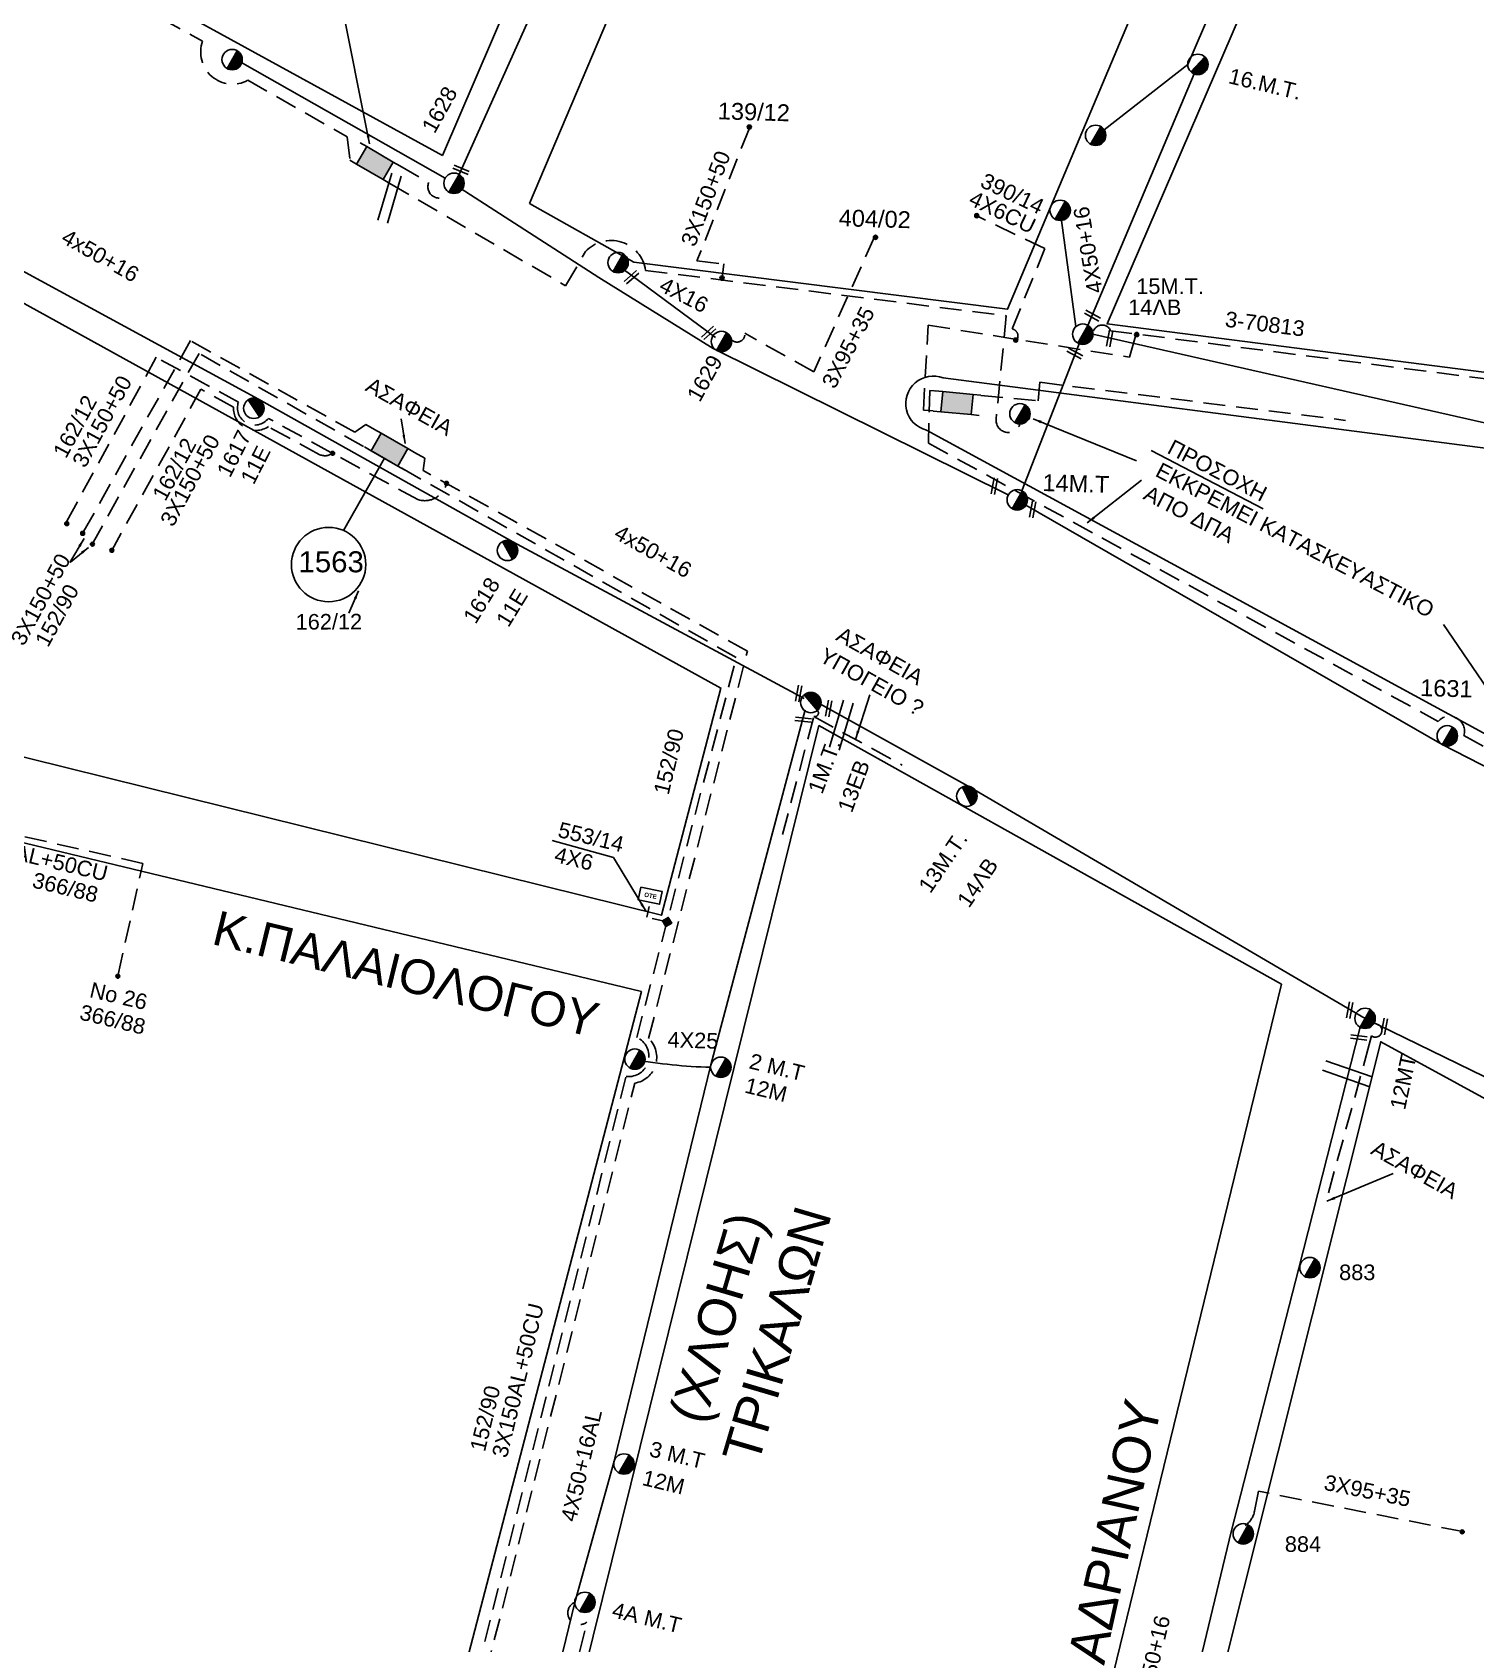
# Model space of a CAD drawing. Header units: millimetres. Extents: x 3156 to 5307, y 1191 to 2273.
# Drawn here: x 4350 to 4517, y 1353.1 to 1539.6 of the extents above; entities that cross this region are included whole.
import ezdxf

# ---------------------------------------------------------------- set-up
doc = ezdxf.new("R2010")
doc.units = ezdxf.units.MM
doc.linetypes.add('DASHED', pattern=[19.05, 12.7, -6.35])
for name, color, linetype in [('Link Box 4 Διευθύνσεων', 7, 'Continuous'), ('Pillar OTE', 7, 'Continuous'), ('Άγνωστα', 7, 'Continuous'), ('Γυμνά εναέρια ΧΤ (3Φ)   3x50+35CU', 7, 'Continuous'), ('Γυμνά εναέρια ΧΤ και ΦΟΠ (3Φ)   4x50+16AL', 7, 'Continuous'), ('Εναέρια παροχή ΧΤ 4x16', 7, 'SYN_LINE'), ('Εναέρια παροχή ΧΤ 4x25', 7, 'SYN_LINE'), ('Επιγραφές - Σχήματα', 7, 'Continuous'), ('Καλώδια ΧΤ   3x150+50CU', 7, 'DASHED'), ('Καλώδια ΧΤ   3x150AL+50CU', 7, 'DASHED'), ('Καλώδια ΧΤ   3x150AL+50XLPE', 7, 'DASHED'), ('Καλώδια ΧΤ   3x95+35 CU', 7, 'DASHED'), ('Καλώδια ΧΤ   3x95+35 XLPE', 7, 'DASHED'), ('Μηχανική τομή', 7, 'Continuous'), ('Στύλος ΦΜ', 7, 'Continuous'), ('Στύλος ΦΜ @ 1', 7, 'Continuous'), ('Συνδέσεις', 7, 'Continuous'), ('Συνεστραμμένα ΧΤ   3x70+54.6+25 AL', 7, 'SYN_LINE'), ('Τομή', 7, 'Continuous'), ('Υπόβαθρο ΔΕΗ', 7, 'Continuous'), ('Υπόγεια καλώδια Παροχών ΧΤ   .075', 7, 'DASHED'), ('Υπόγεια καλώδια Παροχών ΧΤ   4x25', 7, 'DASHED'), ('Υπόγεια καλώδια Παροχών ΧΤ   4x6', 7, 'DASHED')]:
    doc.layers.add(name, color=color, linetype=linetype)
doc.styles.add('arial', font='arial.ttf')
doc.styles.get("Standard").update_dxf_attribs({"font": 'arial.ttf'})
doc.linetypes.add('SYN_LINE', pattern='A,0.5,-0.0001,["/\\/\\/\\/",Standard,S=0.1,R=0,X=0,Y=-0.05],-0.25', length=0.7501)
doc.dimstyles.new('ISO-25', dxfattribs={"dimtxt": 2.5, "dimasz": 2.5, "dimexe": 1.25, "dimexo": 0.625, "dimtad": 1, "dimtxsty": 'Standard', "dimcen": 2.5, "dimadec": 0, "dimazin": 0, "dimtfac": 1, "dimtmove": 0, "dimatfit": 3, "dimfxl": 1, "dimarcsym": 0})

# ---------------------------------------------------------------- blocks, each defined once
blk = doc.blocks.new('ΥΠΑΡΧΩΝ ΤΣΙΜΕΝΤΕΝΙΟΣ ΣΤΥΛΟΣ')
at = {"layer": 'Στύλος ΦΜ'}
blk.add_hatch(color=7, dxfattribs=at).paths.add_polyline_path([(-1.29, -2.28, 0.574793), (2.62, 0, 0.268822), (1.3, 2.27)])
at = {"layer": 'Στύλος ΦΜ', "color": 7}
blk.add_line((-1.29, -2.28), (1.3, 2.27), dxfattribs=at)
blk.add_circle((0, 0), 2.62, dxfattribs=at)
at = {"layer": 'Στύλος ΦΜ', "flags": 4}
for tag, p in [('ΑΡΙΘΜΟΣ', (-4.68, 8.05)), ('ΤΥΠΟΣ', (-4.91, 3.03))]:
    blk.add_attdef(tag, p, '', height=4, dxfattribs=at)
blk = doc.blocks.new('LINK BOX 4 ΑΝΑΧΩΡΗΣΕΩΝ')
at = {"layer": 'Link Box 4 Διευθύνσεων', "ltscale": 40}
blk.add_hatch(color=256, dxfattribs=at).paths.add_polyline_path([(-3.54, 0), (-3.54, -4.67), (3.54, -4.67), (3.54, 0)])
for p, q in [((-3.54, 0), (-5.33, 0)), ((5.33, 0), (3.54, 0)), ((-3.54, -4.67), (-5.33, -4.67)), ((5.33, -4.67), (3.54, -4.67))]:
    blk.add_line(p, q, dxfattribs=at)
blk.add_lwpolyline([(-3.54, -4.67), (-3.54, 0), (3.54, 0), (3.54, -4.67)], close=True, dxfattribs=at)
blk = doc.blocks.new('ΜΗΧΑΝΙΚΗ ΤΟΜΗ')
at = {"layer": 'Μηχανική τομή', "ltscale": 40}
for p, q in [((-1.89, 0.78), (1.89, 0.78)), ((1.89, 0), (-1.89, 0))]:
    blk.add_line(p, q, dxfattribs=at)
blk = doc.blocks.new('ΤΟΜΗ')
at = {"layer": 'Τομή', "ltscale": 40}
for p, q in [((-5.68, 0), (5.68, 0)), ((5.68, -2.33), (-5.68, -2.33))]:
    blk.add_line(p, q, dxfattribs=at)
blk = doc.blocks.new('_ΣΥΝΔΕΣΗ')
at = {"layer": 'Συνδέσεις', "linetype": 'SYN_LINE', "ltscale": 40}
blk.add_hatch(color=256, dxfattribs=at).paths.add_polyline_path([(0.5, -0.01, 1), (-0.5, -0.01, 1)])
at = {"layer": 'Συνδέσεις'}
blk.add_circle((0, -0.01), 0.5, dxfattribs=at)
blk = doc.blocks.new('TSONTA XT1')
at = {"ltscale": 40}
h = blk.add_hatch(color=256, dxfattribs=at)
h.dxf.hatch_style = 1
h.paths.add_polyline_path([(595.96, 2487.66), (597.07, 2488.77), (595.96, 2489.87), (594.85, 2488.77)])
blk.add_lwpolyline([(594.85, 2488.77), (595.96, 2489.87), (597.07, 2488.77), (595.96, 2487.66)], close=True, dxfattribs=at)
blk = doc.blocks.new('PILLAR ΟΤΕ')
at = {"layer": 'Pillar OTE', "ltscale": 40}
blk.add_lwpolyline([(-3.31, 2.02), (3.39, 2.02), (3.39, -1.99), (-3.31, -1.99)], close=True, dxfattribs=at)
at = {"layer": 'Pillar OTE', "insert": (-1.81, 0.71), "char_height": 1.3575, "width": 109.961, "attachment_point": 1}
blk.add_mtext('{\\fArial|b1|i0|c161|p34;OTE}', dxfattribs=at)

msp = doc.modelspace()

# ---------------------------------------------------------------- linework, layer by layer
at = {"layer": 'Άγνωστα', "color": 2}
for points in [[(4397.81, 1522.73), (4374.34, 1536.01), (4374.34, 1536.01)], [(4399.53, 1521.57), (4415.57, 1511.23), (4428.79, 1502.99), (4462.92, 1486.05)], [(4464.49, 1486.54), (4471.11, 1503.56)]]:
    msp.add_lwpolyline(points, dxfattribs=at)
at = {"layer": 'Άγνωστα', "color": 62}
for points in [[(4472.12, 1505.68), (4484.41, 1534.79)], [(4470.75, 1505.54), (4469.09, 1517.83)], [(4472.71, 1504.66), (4526.18, 1492.56)]]:
    msp.add_lwpolyline(points, dxfattribs=at)
at = {"layer": 'Άγνωστα', "color": 2, "linetype": 'DASHED', "ltscale": 0.2}
msp.add_lwpolyline([(4454.24, 1495.77), (4453.11, 1495.87), (4453.67, 1505.7), (4476.93, 1501.99), (4477.72, 1504.63)], dxfattribs=at)
at = {"layer": 'Άγνωστα', "color": 151}
msp.add_lwpolyline([(4464.95, 1484.86), (4513.12, 1457.16), (4542.64, 1442), (4572.29, 1432.75), (4595.34, 1425.03), (4620.63, 1419.47), (4651.9, 1414.96), (4688.16, 1411.58)], dxfattribs=at)
at = {"layer": 'Άγνωστα', "color": 1}
msp.add_lwpolyline([(4441.2, 1461.85), (4458.54, 1452.19), (4504.19, 1425.49), (4533.3, 1411.29), (4580.67, 1398.8), (4625.28, 1388.42), (4690.06, 1381.18), (4745.65, 1373.59)], dxfattribs=at)
at = {"layer": 'Άγνωστα', "color": 133}
msp.add_lwpolyline([(4472.22, 1295.98), (4477.15, 1319.26), (4483.46, 1344.22), (4488.72, 1366.07), (4496.54, 1396.58), (4503.61, 1424.47)], dxfattribs=at)
at = {"layer": 'Γυμνά εναέρια ΧΤ και ΦΟΠ (3Φ)   4x50+16AL', "color": 27}
msp.add_lwpolyline([(4311.55, 1532.04), (4345.27, 1513.97), (4376.22, 1497.12), (4405.62, 1480.64), (4439.31, 1462.5)], dxfattribs=at)
at = {"layer": 'Γυμνά εναέρια ΧΤ και ΦΟΠ (3Φ)   4x50+16AL', "color": 27, "ltscale": 40}
msp.add_lwpolyline([(4395.61, 1301.44), (4395.61, 1301.44), (4401.11, 1309.56), (4408.26, 1339.17), (4412.78, 1357.91), (4417.35, 1374.24), (4428.54, 1420.11), (4439.45, 1461.18)], dxfattribs=at)
at = {"layer": 'Εναέρια παροχή ΧΤ 4x16', "ltscale": 10}
msp.add_lwpolyline([(4418.4, 1512.19), (4429.08, 1504.26)], dxfattribs=at)
at = {"layer": 'Επιγραφές - Σχήματα', "linetype": 'Continuous', "ltscale": 0.2}
msp.add_circle((4384.32, 1478), 4.3, dxfattribs=at)
at = {"layer": 'Καλώδια ΧΤ   3x150+50CU', "color": 1, "linetype": 'Continuous', "ltscale": 0.2}
msp.add_line((4479.45, 1491.18), (4492.41, 1484.44), dxfattribs=at)
at = {"layer": 'Καλώδια ΧΤ   3x150+50CU', "color": 133, "ltscale": 0.2}
for points in [[(4291.89, 1581.49, -0.409186), (4293.65, 1579.63), (4324.68, 1562.45), (4323.56, 1560.44), (4345.91, 1548.07, 0.500186), (4351.58, 1548.55), (4369.75, 1538.56, 0.692727), (4374.98, 1534.04), (4386.48, 1527.5), (4386.78, 1524.79)], [(4392.56, 1524.13), (4395.89, 1522.19, 0.945168), (4398.24, 1521.1)]]:
    msp.add_lwpolyline(points, format="xyb", dxfattribs=at)
at = {"layer": 'Καλώδια ΧΤ   3x150+50CU', "color": 2, "ltscale": 0.2}
for points in [[(4432.98, 1528.51), (4426.92, 1513.13), (4430.04, 1512.79), (4429.82, 1511.14)], [(4551.57, 1494.49), (4526, 1497.55), (4526.36, 1498.43), (4474.76, 1505.06)]]:
    msp.add_lwpolyline(points, dxfattribs=at)
msp.add_lwpolyline([(4391.39, 1522.11), (4411.73, 1510.26), (4414.03, 1514.21, -0.633547), (4420.97, 1512.04), (4462.69, 1506.79), (4461.53, 1494.88)], format="xyb", dxfattribs=at)
at = {"layer": 'Καλώδια ΧΤ   3x150+50CU', "ltscale": 0.2}
msp.add_lwpolyline([(4454.91, 1498.05), (4453.85, 1498.16), (4453.7, 1492.03), (4512.65, 1459.85, -0.80658), (4515.63, 1458.22), (4543.64, 1442.94), (4569.11, 1435.46, -0.895539), (4573.42, 1434.27)], format="xyb", dxfattribs=at)
for points in [[(4459.77, 1497.58), (4466.39, 1496.95), (4466.59, 1499.09), (4501.94, 1494.68)], [(4504.67, 1422.46), (4504.95, 1423.45)], [(4504.67, 1422.46), (4499.86, 1404.94)]]:
    msp.add_lwpolyline(points, dxfattribs=at)
at = {"layer": 'Καλώδια ΧΤ   3x150+50CU', "color": 27, "ltscale": 0.2}
msp.add_lwpolyline([(4429, 1344.05), (4412.46, 1348.43), (4414.18, 1355.62, -1.13187), (4412.78, 1357.91, 1.598846)], format="xyb", dxfattribs=at)
at = {"layer": 'Καλώδια ΧΤ   3x150+50CU', "color": 2, "ltscale": 0.2}
for centre, radius, start, end in [((4473.78, 1504.66), 1.06, 21.9351, 180.1815), ((4462.93, 1494.69), 1.41, 172.1189, 342.8128)]:
    msp.add_arc(centre, radius, start, end, dxfattribs=at)
at = {"layer": 'Καλώδια ΧΤ   3x150+50CU', "ltscale": 0.2}
msp.add_arc((4505.38, 1424.08), 0.765, 235.3796, 107.5749, dxfattribs=at)
at = {"layer": 'Καλώδια ΧΤ   3x150AL+50CU', "color": 85, "linetype": 'DASHED', "ltscale": 0.2}
for points in [[(4397.97, 1487.38, -0.436065), (4394.62, 1485.52), (4377.35, 1494.92, -0.853264), (4373.89, 1496.8), (4364.38, 1501.98), (4354.04, 1483.01)], [(4384.78, 1490.88, -0.276612), (4383.22, 1490.75), (4377.36, 1493.96, -0.61096), (4373.31, 1496.23), (4369.55, 1498.3), (4359.25, 1479.64)]]:
    msp.add_lwpolyline(points, format="xyb", dxfattribs=at)
at = {"layer": 'Καλώδια ΧΤ   3x150AL+50CU', "linetype": 'Continuous', "ltscale": 0.2}
msp.add_lwpolyline([(4386.04, 1481.94), (4390.77, 1490.31)], dxfattribs=at)
at = {"layer": 'Καλώδια ΧΤ   3x150AL+50CU', "linetype": 'DASHED', "ltscale": 0.2}
msp.add_lwpolyline([(4436.81, 1446.75), (4440.43, 1460.42), (4450.64, 1454.8)], dxfattribs=at)
msp.add_arc((4440.54, 1460.83), 0.43, 256.464, 42.9988, dxfattribs=at)
at = {"layer": 'Καλώδια ΧΤ   3x150AL+50XLPE', "color": 85, "ltscale": 0.2}
msp.add_lwpolyline([(4389.64, 1493.63), (4388.61, 1494.22), (4387.35, 1493.31), (4368.35, 1503.91), (4355.87, 1481.61)], dxfattribs=at)
at = {"layer": 'Καλώδια ΧΤ   3x150AL+50XLPE', "color": 2, "ltscale": 0.2}
msp.add_lwpolyline([(4391.53, 1298.41, -0.553801), (4392.39, 1301.92), (4398.42, 1310.42), (4398.42, 1310.42), (4401.72, 1324.76), (4395.38, 1327.18), (4397.54, 1336.66, 0.591349), (4399.62, 1342.28), (4418.73, 1418.76, 0.858854), (4419.95, 1423.28), (4431.46, 1467.24), (4369.33, 1502.44), (4357.07, 1480.54)], format="xyb", dxfattribs=at)
at = {"layer": 'Καλώδια ΧΤ   3x150AL+50XLPE', "color": 85, "ltscale": 0.2}
msp.add_lwpolyline([(4393.33, 1301.09), (4399.61, 1310.11), (4403.18, 1325.65), (4396.75, 1328.2), (4398.42, 1335.35, 0.49654), (4400.69, 1342.47), (4419.72, 1417.99, 0.622732), (4421.33, 1423.16), (4432.75, 1467.97), (4395.27, 1488.89), (4395.44, 1490.31), (4394.26, 1490.98)], format="xyb", dxfattribs=at)
at = {"layer": 'Καλώδια ΧΤ   3x150AL+50XLPE', "color": 133, "ltscale": 0.2}
msp.add_lwpolyline([(4359.98, 1430.56), (4362.83, 1443.42), (4340.92, 1448.36, -0.643983), (4337.42, 1448.59, 1.170853)], format="xyb", dxfattribs=at)
at = {"layer": 'Καλώδια ΧΤ   3x95+35 CU', "linetype": 'DASHED', "ltscale": 0.2}
msp.add_lwpolyline([(4447.45, 1515.94), (4440.44, 1500.29), (4432.46, 1504.76, -0.938028), (4430.67, 1504.43, 0.083108)], format="xyb", dxfattribs=at)
at = {"layer": 'Καλώδια ΧΤ   3x95+35 CU', "color": 133, "ltscale": 0.2}
msp.add_lwpolyline([(4515.51, 1366.09), (4491.87, 1370.77), (4491.41, 1368.46, -0.189743), (4490.34, 1366.8, -5.624483)], format="xyb", dxfattribs=at)
at = {"layer": 'Συνεστραμμένα ΧΤ   3x70+54.6+25 AL', "color": 133, "ltscale": 20}
msp.add_lwpolyline([(4466.15, 1670.23), (4460.57, 1666.18), (4459.23, 1663.73), (4446.16, 1630.51), (4431.91, 1597.79), (4416.22, 1560.63), (4399.41, 1523.15)], dxfattribs=at)
at = {"layer": 'Συνεστραμμένα ΧΤ   3x70+54.6+25 AL', "color": 62, "ltscale": 15}
msp.add_lwpolyline([(4474.03, 1528.3), (4483.69, 1535.88), (4496.26, 1565.07), (4513.45, 1601.56)], dxfattribs=at)
at = {"layer": 'Υπόβαθρο ΔΕΗ'}
for points in [[(4397.48, 1525.32), (4358.15, 1546.94), (4416.27, 1688.15), (4458.4, 1667.16), (4397.48, 1525.32)], [(4407.54, 1519.78), (4468.25, 1662.77), (4517.76, 1637.98), (4462.85, 1507.55), (4419.61, 1513), (4407.54, 1519.78)], [(4557.25, 1580.19), (4512.68, 1594.85), (4474.36, 1505.84), (4526.64, 1499.13), (4557.25, 1580.19)], [(4133.98, 1509.05), (4183.08, 1590.17), (4235.17, 1571.14), (4429.69, 1463.71), (4422.81, 1437.41), (4133.98, 1509.05)], [(4494.53, 1429.45), (4441.02, 1459.37), (4404.05, 1310.09), (4462.65, 1298.69), (4494.53, 1429.45)], [(4319.39, 1452.95), (4420.5, 1428.61), (4394.13, 1327.49), (4387.77, 1325.69), (4329.28, 1361.76), (4304.24, 1383.89), (4319.39, 1452.95)], [(4417.25, 1444.09), (4410.17, 1446.06)], [(4569.44, 1398.45), (4532.5, 1408.3), (4506, 1422.79), (4474.29, 1296.08), (4551.07, 1280.82), (4569.44, 1398.45)]]:
    msp.add_lwpolyline(points, dxfattribs=at)
msp.add_lwpolyline([(4453.45, 1493.55), (4544.29, 1444.13), (4617.51, 1422.63), (4800.19, 1399.34), (4807.37, 1459.28), (4803.88, 1459.28), (4808.53, 1498.17), (4750.58, 1492.2), (4709.2, 1485.25), (4622.98, 1477.86), (4455.39, 1499.59, 1.059957), (4453.45, 1493.55, 888.087625)], format="xyb", dxfattribs=at)
at = {"layer": 'Υπόγεια καλώδια Παροχών ΧΤ   4x25', "color": 27, "linetype": 'SYN_LINE', "ltscale": 8}
msp.add_lwpolyline([(4419.62, 1420.73, 0.037976), (4428.5, 1419.83, 0.67051)], format="xyb", dxfattribs=at)
at = {"layer": 'Υπόγεια καλώδια Παροχών ΧΤ   4x6', "color": 2, "linetype": 'DASHED', "ltscale": 0.2}
msp.add_lwpolyline([(4463.97, 1504.06, 0.474708), (4463.37, 1505.28), (4467.16, 1514.56), (4459.43, 1518.27)], format="xyb", dxfattribs=at)
at = {"layer": 'Υπόγεια καλώδια Παροχών ΧΤ   4x6', "color": 2, "linetype": 'DASHED', "ltscale": 0.1}
msp.add_lwpolyline([(4422.98, 1436.76), (4421.11, 1437.2), (4421.51, 1438.93)], dxfattribs=at)

# ---------------------------------------------------------------- block references
at = {"layer": 'Link Box 4 Διευθύνσεων'}
for p, xscale, yscale, zscale, rotation in [((4390.26, 1525.47), 0.5000000000003564, 0.5000000000003564, 0.5000000000003564, 329.7796938286647), ((4457.11, 1497.84), 0.5000000000003562, 0.5000000000003562, 0.5000000000003562, 354.5427114530404), ((4391.95, 1492.31), 0.5000000000003563, 0.5000000000003563, 0.5000000000003563, 330.1996461755081)]:
    msp.add_blockref('LINK BOX 4 ΑΝΑΧΩΡΗΣΕΩΝ', p, dxfattribs=dict(at, xscale=xscale, yscale=yscale, zscale=zscale, rotation=rotation))
at = {"layer": 'Pillar OTE', "xscale": 0.375, "yscale": 0.375, "zscale": 0.375, "rotation": 348.5788571848145}
msp.add_blockref('PILLAR ΟΤΕ', (4421.5, 1439.68), dxfattribs=at)
at = {"layer": 'Μηχανική τομή'}
for p, xscale, yscale, zscale, rotation in [((4399.57, 1523.5), 0.4999999999988016, 0.4999999999988016, 0.4999999999988016, 337.1244122547495), ((4419.48, 1511.1), 0.4999999999988016, 0.4999999999988016, 0.4999999999988016, 42.04792948008152), ((4472.56, 1506.63), 0.4999999999987351, 0.4999999999987351, 0.4999999999987351, 331.8075466823266), ((4428.4, 1504.66), 0.4999999999988016, 0.4999999999988016, 0.4999999999988016, 42.04792948008152), ((4474.47, 1504.21), 0.4999999999988615, 0.4999999999988615, 0.4999999999988615, 259.1282047850968), ((4470.54, 1502.25), 0.4999999999987351, 0.4999999999987351, 0.4999999999987351, 331.8075466823266), ((4461.12, 1487.1), 0.4999999999988615, 0.4999999999988615, 0.4999999999988615, 259.1282047850968), ((4465.55, 1484.42), 0.4999999999988615, 0.4999999999988615, 0.4999999999988615, 259.1282047850968), ((4438.48, 1463.12), 0.4999999999988615, 0.4999999999988615, 0.4999999999988615, 259.1282047850968), ((4441.97, 1461.38), 0.4999999999988615, 0.4999999999988615, 0.4999999999988615, 259.1282047850968), ((4439.24, 1460.25), 0.4999999999988614, 0.4999999999988614, 0.4999999999988614, 173.668662296793), ((4502.22, 1426.46), 0.4999999999988615, 0.4999999999988615, 0.4999999999988615, 259.1282047850968), ((4506.23, 1424.57), 0.4999999999988615, 0.4999999999988615, 0.4999999999988615, 259.1282047850968), ((4503.5, 1423.47), 0.4999999999988612, 0.4999999999988612, 0.4999999999988612, 173.668662296793)]:
    msp.add_blockref('ΜΗΧΑΝΙΚΗ ΤΟΜΗ', p, dxfattribs=dict(at, xscale=xscale, yscale=yscale, zscale=zscale, rotation=rotation))
at = {"layer": 'Στύλος ΦΜ @ 1', "ltscale": 40, "xscale": 0.4499999999998181, "yscale": 0.4499999999998181, "zscale": 0.4499999999998181}
for p in [(4373.16, 1536.43), (4473.03, 1527.67), (4398.82, 1522.12), (4468.93, 1518.99), (4417.8, 1512.94), (4429.75, 1503.81), (4464.28, 1495.45), (4463.96, 1485.49), (4513.7, 1458.18), (4504.19, 1425.49), (4419.74, 1420.77), (4429.68, 1419.83), (4418.48, 1373.92), (4413.96, 1357.91)]:
    msp.add_blockref('ΥΠΑΡΧΩΝ ΤΣΙΜΕΝΤΕΝΙΟΣ ΣΤΥΛΟΣ', p, dxfattribs=at)
at = {"layer": 'Στύλος ΦΜ @ 1', "ltscale": 40}
ref = msp.add_blockref('ΥΠΑΡΧΩΝ ΤΣΙΜΕΝΤΕΝΙΟΣ ΣΤΥΛΟΣ', (4484.86, 1535.88), dxfattribs=dict(at, xscale=0.4499999999996893, yscale=0.4499999999996893, zscale=0.4499999999996893, rotation=346.6622795366811))
ref.add_attrib('ΤΥΠΟΣ', '16.M.T.', (4488.28, 1533.72), dxfattribs={"layer": '', "height": 1.8, "rotation": 346.6623, "flags": 4})
ref = msp.add_blockref('ΥΠΑΡΧΩΝ ΤΣΙΜΕΝΤΕΝΙΟΣ ΣΤΥΛΟΣ', (4471.54, 1504.66), dxfattribs=dict(at, xscale=0.4499999999998181, yscale=0.4499999999998181, zscale=0.4499999999998181))
ref.add_attrib('ΤΥΠΟΣ', '15M.T.', (4477.73, 1509.31), dxfattribs={"layer": '', "height": 1.8, "flags": 4})
ref.add_attrib('ΑΡΙΘΜΟΣ', '14ΛB', (4476.79, 1506.87), dxfattribs={"layer": '', "height": 1.8, "flags": 4})
ref = msp.add_blockref('ΥΠΑΡΧΩΝ ΤΣΙΜΕΝΤΕΝΙΟΣ ΣΤΥΛΟΣ', (4375.67, 1496.08), dxfattribs=dict(at, xscale=0.4499999999998039, yscale=0.4499999999998039, zscale=0.4499999999998039, rotation=63.09400109553253))
ref.add_attrib('ΤΥΠΟΣ', '1617', (4372.91, 1487.95), dxfattribs={"layer": '', "height": 1.8, "rotation": 63.094, "flags": 4})
ref.add_attrib('ΑΡΙΘΜΟΣ', '11E', (4375.65, 1487.14), dxfattribs={"layer": '', "height": 1.8, "rotation": 63.094, "flags": 4})
ref = msp.add_blockref('ΥΠΑΡΧΩΝ ΤΣΙΜΕΝΤΕΝΙΟΣ ΣΤΥΛΟΣ', (4405.01, 1479.63), dxfattribs=dict(at, xscale=0.4499999999998862, yscale=0.4499999999998862, zscale=0.4499999999998862, rotation=58.63153964625258))
ref.add_attrib('ΤΥΠΟΣ', '1618', (4401.32, 1471.01), dxfattribs={"layer": '', "height": 1.8, "rotation": 58.6315, "flags": 4})
ref.add_attrib('ΑΡΙΘΜΟΣ', '11E', (4405.12, 1470.63), dxfattribs={"layer": '', "height": 1.8, "rotation": 58.6315, "flags": 4})
ref = msp.add_blockref('ΥΠΑΡΧΩΝ ΤΣΙΜΕΝΤΕΝΙΟΣ ΣΤΥΛΟΣ', (4440.09, 1462.03), dxfattribs=dict(at, xscale=0.4499999999995749, yscale=0.4499999999995749, zscale=0.4499999999995749, rotation=69.78930819831908))
ref.add_attrib('ΤΥΠΟΣ', '1M.T.', (4441.4, 1451.33), dxfattribs={"layer": '', "height": 1.8, "rotation": 69.7893, "flags": 4})
ref.add_attrib('ΑΡΙΘΜΟΣ', '13EB', (4444.83, 1449.17), dxfattribs={"layer": '', "height": 1.8, "rotation": 69.7893, "flags": 4})
ref = msp.add_blockref('ΥΠΑΡΧΩΝ ΤΣΙΜΕΝΤΕΝΙΟΣ ΣΤΥΛΟΣ', (4458.13, 1451.2), dxfattribs=dict(at, xscale=0.4499999999999499, yscale=0.4499999999999499, zscale=0.4499999999999499, rotation=55.66316333095936))
ref.add_attrib('ΤΥΠΟΣ', '13M.T.', (4453.91, 1439.84), dxfattribs={"layer": '', "height": 1.8, "rotation": 55.6632, "flags": 4})
ref.add_attrib('ΑΡΙΘΜΟΣ', '14ΛB', (4458.38, 1438.16), dxfattribs={"layer": '', "height": 1.8, "rotation": 55.6632, "flags": 4})
ref = msp.add_blockref('ΥΠΑΡΧΩΝ ΤΣΙΜΕΝΤΕΝΙΟΣ ΣΤΥΛΟΣ', (4497.81, 1396.64), dxfattribs=dict(at, xscale=0.4499999999998181, yscale=0.4499999999998181, zscale=0.4499999999998181))
ref.add_attrib('ΤΥΠΟΣ', '883', (4501.19, 1395.2), dxfattribs={"layer": '', "height": 1.8, "flags": 4})
ref = msp.add_blockref('ΥΠΑΡΧΩΝ ΤΣΙΜΕΝΤΕΝΙΟΣ ΣΤΥΛΟΣ', (4490.1, 1365.84), dxfattribs=dict(at, xscale=0.4499999999998181, yscale=0.4499999999998181, zscale=0.4499999999998181))
ref.add_attrib('ΤΥΠΟΣ', '884', (4494.91, 1363.75), dxfattribs={"layer": '', "height": 1.8, "flags": 4})
at = {"layer": 'Συνδέσεις'}
for p, xscale, yscale, zscale in [((4432.97, 1528.63), 0.4777242751394019, 0.4777242751394019, 0.4777242751394019), ((4459.28, 1518.37), 0.4777242751394019, 0.4777242751394019, 0.4777242751394019), ((4447.57, 1515.87), 0.4777242751394019, 0.4777242751394019, 0.4777242751394019), ((4429.82, 1511.15), 0.4777242751394019, 0.4777242751394019, 0.4777242751394019), ((4463.79, 1503.98), 0.4777242751394019, 0.4777242751394019, 0.4777242751394019), ((4477.78, 1504.62), 0.4777242751394019, 0.4777242751394019, 0.4777242751394019), ((4384.78, 1490.88), 0.4499999999998181, 0.4499999999998181, 0.4499999999998181), ((4397.95, 1487.4), 0.4499999999998181, 0.4499999999998181, 0.4499999999998181), ((4354.03, 1482.74), 0.4499999999998181, 0.4499999999998181, 0.4499999999998181), ((4355.87, 1481.62), 0.4499999999998181, 0.4499999999998181, 0.4499999999998181), ((4357, 1480.36), 0.4499999999998181, 0.4499999999998181, 0.4499999999998181), ((4359.25, 1479.65), 0.4499999999998181, 0.4499999999998181, 0.4499999999998181), ((4359.94, 1430.36), 0.4499999999998181, 0.4499999999998181, 0.4499999999998181), ((4515.43, 1366.07), 0.4499999999998181, 0.4499999999998181, 0.4499999999998181)]:
    msp.add_blockref('_ΣΥΝΔΕΣΗ', p, dxfattribs=dict(at, xscale=xscale, yscale=yscale, zscale=zscale))
at = {"layer": 'Συνδέσεις', "xscale": 0.4974950605943765, "yscale": 0.4974950605943765, "zscale": 0.4974950605943765, "rotation": 346.3652226252611}
msp.add_blockref('TSONTA XT1', (3843.46, 303.27), dxfattribs=at)
at = {"layer": 'Τομή'}
for p, xscale, yscale, zscale, rotation in [((4391.92, 1520.24), 0.4999999999996897, 0.4999999999996897, 0.4999999999996897, 253.467333476525), ((4444.18, 1459.25), 0.4999999999996897, 0.4999999999996897, 0.4999999999996897, 253.467333476525), ((4501.96, 1418.55), 0.4999999999997558, 0.4999999999997558, 0.4999999999997558, 160.807064988466)]:
    msp.add_blockref('ΤΟΜΗ', p, dxfattribs=dict(at, xscale=xscale, yscale=yscale, zscale=zscale, rotation=rotation))

# ---------------------------------------------------------------- texts
at = {"ltscale": 40, "char_height": 1.8, "width": 43.5158, "attachment_point": 1, "style": 'arial'}
for s, insert, rotation in [('{\\H1.083x;139/12}', (4429.37, 1531.48), 358.3174), ('{\\H1.083x;404/02}', (4443.35, 1519.11), 358.3174), ('3-70813', (4488.15, 1507.32), 352.8089), ('{\\H1.083x;14Μ.Τ}', (4466.91, 1488.46), 358.3174), ('{\\H1.083x;1631}', (4510.6, 1464.74), 358.3174)]:
    msp.add_mtext(s, dxfattribs=dict(at, insert=insert, rotation=rotation))
at = {"layer": 'Άγνωστα', "ltscale": 40, "char_height": 1.8, "attachment_point": 1, "style": 'arial'}
for s, insert, width, rotation in [('1628', (4395, 1528.64), 43.5158, 60.9876), ('3X150+50', (4425, 1515.31), 43.5158, 68.7978), ('4X50+16', (4472.08, 1509.25), 43.5158, 99.3842), ('3X95+35', (4441.27, 1499.05), 43.5158, 62.5307), ('1629', (4425.67, 1497.56), 43.5158, 60.9876), ('3X150+50', (4354.58, 1489.93), 43.5158, 61.5876), ('162/12', (4352.36, 1491.03), 43.5158, 61.5876), ('162/12', (4363.85, 1486.08), 43.5158, 61.5876), ('3X150+50', (4364.75, 1483.11), 43.5158, 61.5876), ('ΠΡΟΣΟΧΗ \\PΕΚΚΡΕΜΕΙ ΚΑΤΑΣΚΕΥΑΣΤΙΚΟ \\PΑΠΟ ΔΠΑ', (4482.01, 1492.56), 46.8576, 332.5307), ('3X150+50', (4347.47, 1469.33), 43.5158, 61.5876), ('152/90', (4350.28, 1469.17), 43.5158, 61.5876), ('162/12', (4380.5, 1472.27), 43.5158, 0.2299), ('2 M.T', (4433.26, 1421.47), 43.5158, 346.471), ('12M', (4432.75, 1418.67), 43.5158, 346.471), ('3 M.T', (4421.72, 1376.59), 43.5158, 346.471), ('12M', (4420.89, 1373.26), 43.5158, 346.471), ('4A M.T', (4417.4, 1357.96), 43.5158, 346.471), ('4X50+16', (4477.58, 1346.69), 43.5158, 76.6195)]:
    msp.add_mtext(s, dxfattribs=dict(at, insert=insert, width=width, rotation=rotation))
at = {"layer": 'Άγνωστα', "char_height": 1.8, "width": 43.5158, "attachment_point": 1, "style": 'arial'}
for s, insert, rotation in [('390/14', (4460.32, 1523.4), 334.53), ('4X6CU', (4458.99, 1521.34), 334.53), ('4x50+16', (4354.13, 1516.92), 330.6293), ('4x50+16', (4418.06, 1482.7), 330.6293)]:
    msp.add_mtext(s, dxfattribs=dict(at, insert=insert, rotation=rotation))
at = {"layer": 'Άγνωστα', "color": 1, "ltscale": 40, "char_height": 1.8, "width": 43.5158, "attachment_point": 1, "rotation": 330.7075, "style": 'arial'}
for s, insert in [('ΑΣΑΦΕΙΑ', (4389.32, 1499.76)), ('ΑΣΑΦΕΙΑ', (4443.75, 1470.9)), ('ΥΠΟΓΕΙΟ ?', (4441.8, 1468.46)), ('ΑΣΑΦΕΙΑ', (4505.6, 1411.44))]:
    msp.add_mtext(s, dxfattribs=dict(at, insert=insert))
at = {"layer": 'Γυμνά εναέρια ΧΤ (3Φ)   3x50+35CU', "ltscale": 40, "insert": (4371.6, 1438.01), "char_height": 4, "width": 43.5158, "attachment_point": 1, "rotation": 346.2044, "style": 'arial'}
msp.add_mtext('K.ΠAΛAIOΛOΓOY', dxfattribs=at)
at = {"layer": 'Γυμνά εναέρια ΧΤ και ΦΟΠ (3Φ)   4x50+16AL', "ltscale": 40, "insert": (4411.15, 1367.54), "char_height": 1.8, "width": 43.5158, "attachment_point": 1, "rotation": 76.6195, "style": 'arial'}
msp.add_mtext('4X50+16AL', dxfattribs=at)
at = {"layer": 'Εναέρια παροχή ΧΤ 4x25', "ltscale": 20, "insert": (4423.23, 1511.35), "char_height": 1.8, "width": 43.5158, "attachment_point": 1, "rotation": 332.5307, "style": 'arial'}
msp.add_mtext('4X16', dxfattribs=at)
at = {"layer": 'Καλώδια ΧΤ   3x150+50CU', "ltscale": 0.2, "insert": (4499.68, 1372.72), "char_height": 1.8, "width": 43.5158, "attachment_point": 1, "rotation": 348.5246, "style": 'arial'}
msp.add_mtext('3X95+35', dxfattribs=at)
at = {"layer": 'Καλώδια ΧΤ   3x150AL+50XLPE', "ltscale": 0.2, "attachment_point": 1, "style": 'arial'}
for s, insert, char_height, width, rotation in [('1563', (4380.84, 1479.54), 2.43, 58.7698, 359.9498), ('152/90', (4421.88, 1451.68), 1.8, 43.5158, 76.351), ('3X150AL+50CU', (4341.2, 1447.34), 1.8, 43.5158, 346.5031), ('553/14', (4411.14, 1448.25), 1.8, 43.5158, 346.5031), ('4Χ6', (4410.73, 1445.36), 1.8, 43.5158, 346.5031), ('366/88', (4350.34, 1442.42), 1.8, 43.5158, 346.5031), ('366/88', (4355.82, 1427.13), 1.8, 43.5158, 346.5031), ('3X150AL+50CU', (4403.18, 1374.95), 1.8, 43.5158, 76.351), ('152/90', (4400.64, 1375.67), 1.8, 43.5158, 76.351)]:
    msp.add_mtext(s, dxfattribs=dict(at, insert=insert, char_height=char_height, width=width, rotation=rotation))
at = {"layer": 'Καλώδια ΧΤ   3x95+35 XLPE', "ltscale": 40, "insert": (4356.97, 1429.71), "char_height": 1.8, "width": 38.9814, "attachment_point": 1, "rotation": 346.9506, "style": 'arial'}
msp.add_mtext('Νo 26', dxfattribs=at)
at = {"layer": 'Συνεστραμμένα ΧΤ   3x70+54.6+25 AL', "ltscale": 20, "char_height": 4, "style": 'arial'}
for s, insert, width, attachment_point, rotation in [('{\\H1.083x;(XΛOHΣ)\\PTPIKAΛΩN}', (4427.17, 1391.52), 134.5752, 2, 73.6081), ('{\\H1.083x;AΔΡIANOY}', (4469.77, 1351.48), 43.5158, 1, 77.4857)]:
    msp.add_mtext(s, dxfattribs=dict(at, insert=insert, width=width, attachment_point=attachment_point, rotation=rotation))
at = {"layer": 'Υπόγεια καλώδια Παροχών ΧΤ   .075', "ltscale": 0.2, "insert": (4507.05, 1415.18), "char_height": 1.8, "width": 43.5158, "attachment_point": 1, "rotation": 78.0459, "style": 'arial'}
msp.add_mtext('12ΜΤ', dxfattribs=at)
at = {"layer": 'Υπόγεια καλώδια Παροχών ΧΤ   4x25', "ltscale": 0.2, "insert": (4423.55, 1423.94), "char_height": 1.8, "width": 43.5158, "attachment_point": 1, "rotation": 358.2804, "style": 'arial'}
msp.add_mtext('4X25', dxfattribs=at)

# ---------------------------------------------------------------- leaders
at = {"layer": 'Επιγραφές - Σχήματα', "color": 1, "ltscale": 40}
for points in [[(4389.06, 1526.69), (4384.91, 1547.38)], [(4393.17, 1491.99), (4392.7, 1494.87)], [(4465.79, 1494.87), (4477.77, 1490.01)], [(4472.06, 1482.81), (4478.33, 1487.77)], [(4525.61, 1452.86), (4513.28, 1471.08)], [(4445.25, 1457.77), (4446.92, 1462.93)], [(4499.76, 1404.32), (4507.44, 1407.52)]]:
    msp.add_leader(points, dimstyle='ISO-25', override={"dimasz": 1, "dimtad": 0}, dxfattribs=at)
at = {"layer": 'Επιγραφές - Σχήματα', "ltscale": 40}
for points in [[(4356.03, 1481.01), (4354.39, 1478.24)], [(4356.54, 1479.99), (4354.46, 1478.28)], [(4387.79, 1474.97), (4386.64, 1472.37)], [(4421.04, 1437.85), (4417.25, 1444.09)]]:
    msp.add_leader(points, dimstyle='ISO-25', override={"dimasz": 1, "dimtad": 0}, dxfattribs=at)

doc.saveas('drawing.dxf')
